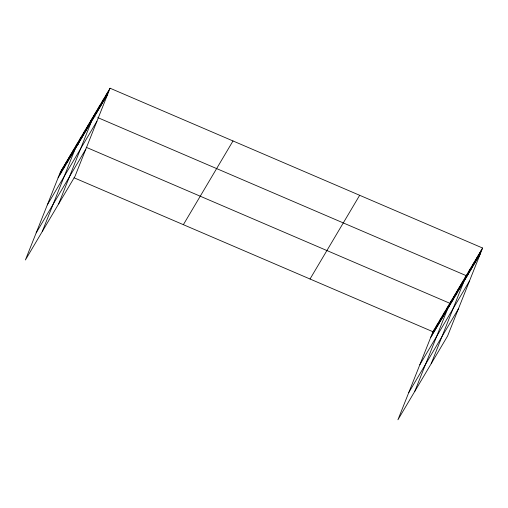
<?xml version="1.0" encoding="UTF-8"?>
<svg xmlns="http://www.w3.org/2000/svg" width="508" height="508" viewBox="0 0 508 508"><rect width="100%" height="100%" fill="white"/><g stroke="black" fill="none" stroke-linecap="round" stroke-linejoin="round"><path stroke-width="0.76" d="M110.071 88.221L60.433 171.939L25.4 259.969L75.038 176.251L110.071 88.221L482.6 248.031L447.567 336.061L397.929 419.779L432.962 331.749L482.6 248.031M59.5 175.444L61.836 169.564M60.903 173.076L63.246 167.196M62.313 170.701L64.649 164.821M63.716 168.332L66.059 162.452M65.126 165.957L67.462 160.077M66.529 163.589L68.872 157.709M67.939 161.214L70.275 155.334M69.342 158.845L71.685 152.965M70.752 156.47L73.088 150.59M72.155 154.095L74.498 148.222M73.565 151.727L75.902 145.847M42.278 231.508L77.311 143.472L78.677 144.062M76.333 147.053L78.677 141.173M77.699 144.748L80.042 138.868M79.064 142.45L81.407 136.569M80.429 140.144L82.772 134.264M81.794 137.846L84.138 131.966M83.16 135.541L85.503 129.661M84.525 133.236L86.862 127.362M85.89 130.937L88.227 125.057M87.255 128.632L89.592 122.752M88.621 126.333L90.957 120.453M89.986 124.028L92.323 118.148M58.655 203.879L93.688 115.849L95.053 116.434M92.716 119.424L95.053 113.544M94.082 117.126L96.418 111.246M95.447 114.821L97.784 108.941M96.812 112.516L99.149 106.642M98.177 110.217L100.514 104.337M99.543 107.912L101.879 102.032M100.908 105.613L103.245 99.733M102.273 103.308L104.61 97.428M103.638 101.009L105.975 95.129M105.004 98.704L107.34 92.824M106.369 96.406L108.706 90.526M432.029 335.255L434.365 329.375M433.432 332.886L435.775 327.006M434.842 330.511L437.178 324.631M436.245 328.136L438.588 322.262M437.655 325.768L439.991 319.888M439.058 323.393L441.401 317.513M440.468 321.024L442.805 315.144M441.871 318.649L444.214 312.769M443.281 316.281L445.618 310.401M444.684 313.906L447.027 308.026M446.094 311.537L448.431 305.657M414.807 391.312L449.84 303.282L86.189 147.282M448.862 306.864L451.206 300.984M450.228 304.559L452.571 298.679M451.593 302.254L453.936 296.374M452.958 299.955L455.301 294.075M454.323 297.65L456.667 291.77M455.689 295.351L458.032 289.471M457.054 293.046L459.391 287.166M458.419 290.747L460.756 284.867M459.784 288.442L462.121 282.562M461.15 286.137L463.486 280.264M462.515 283.839L464.852 277.959M431.184 363.69L466.217 275.654L97.79 117.608M465.245 279.235L467.582 273.355M466.611 276.93L468.947 271.05M467.976 274.631L470.313 268.751M469.341 272.326L471.678 266.446M470.706 270.027L473.043 264.147M472.072 267.722L474.409 261.842M473.437 265.417L475.774 259.544M474.802 263.119L477.139 257.239M476.167 260.814L478.504 254.933M477.533 258.515L479.87 252.635M478.898 256.21L481.235 250.33M58.09 177.819L107.734 94.101M47.301 204.927L96.945 121.209M36.189 232.861L85.827 149.142M183.369 224.676L233.007 140.957M310.026 279.013L359.664 195.294M430.619 337.63L480.263 253.911M419.83 364.738L469.475 281.019M408.718 392.671L458.356 308.953M60.433 171.939L61.798 172.523M74.092 177.8L432.962 331.749"/></g></svg>
